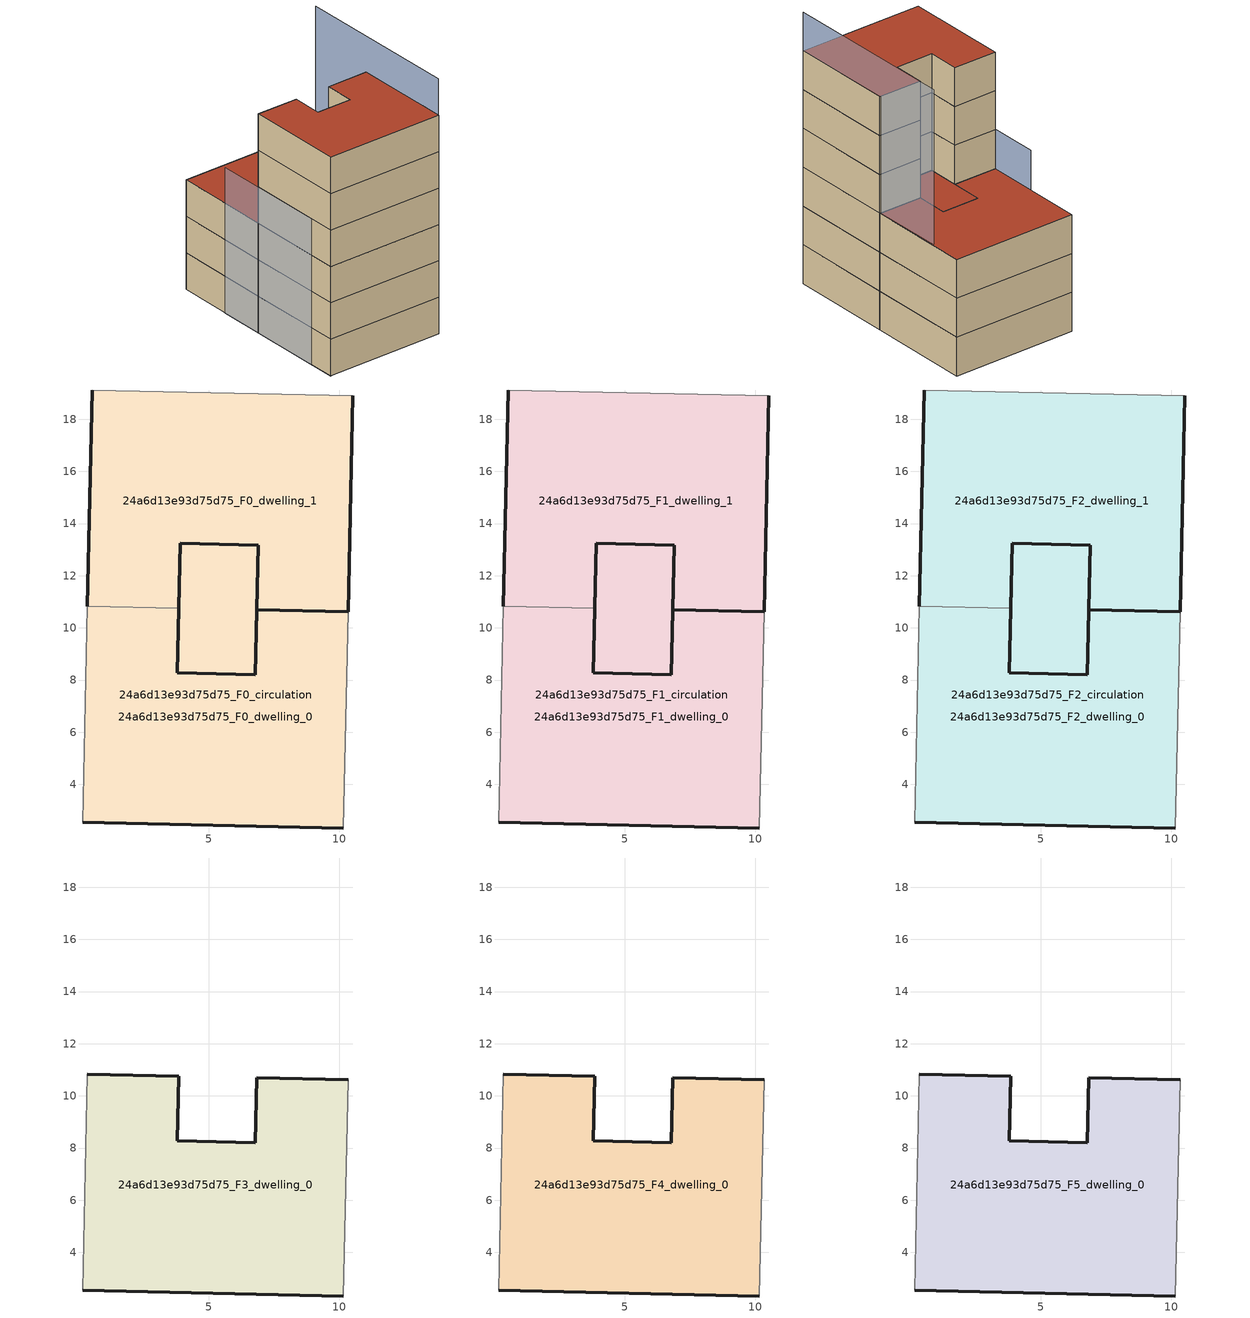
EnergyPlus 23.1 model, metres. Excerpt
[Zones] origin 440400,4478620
24a6d13e93d75d75_F0_dwelling_0
 floor ground (EU_floor_Construction): 6.89,13.18 6.78,8.2 3.78,8.27 3.84,10.76 3.89,13.24 z0; 10.33,10.61 10.15,2.33 0.16,2.55 0.34,10.83 3.84,10.76 3.78,8.27 6.78,8.2 6.84,10.69 z0
 wall outside (EU_wall_Construction): 0.16,2.55 10.15,2.33 / 10.33,10.61 6.84,10.69 6.78,8.2 3.78,8.27 3.84,10.76 z0:3
 wall adiabatic (EU_wall_Construction): 10.15,2.33 10.33,10.61 / 0.34,10.83 0.16,2.55 z0:3
 wall to 24a6d13e93d75d75_F0_dwelling_1 (EU_wall_Construction): 3.84,10.76 0.34,10.83 z0:3
24a6d13e93d75d75_F0_dwelling_1
 floor ground (EU_floor_Construction): 6.89,13.18 6.78,8.2 3.78,8.27 3.84,10.76 3.89,13.24 z0; 10.51,18.9 10.33,10.61 6.84,10.69 6.89,13.18 3.89,13.24 3.84,10.76 0.34,10.83 0.52,19.12 z0
 wall outside (EU_wall_Construction): 0.52,19.12 0.34,10.83 / 3.84,10.76 3.89,13.24 6.89,13.18 6.84,10.69 10.33,10.61 10.51,18.9 z0:3
 wall adiabatic (EU_wall_Construction): 10.51,18.9 0.52,19.12 z0:3
24a6d13e93d75d75_F0_circulation
 floor ground (EU_floor_Construction): 6.89,13.18 6.78,8.2 3.78,8.27 3.84,10.76 3.89,13.24 z0; 10.33,10.61 10.15,2.33 0.16,2.55 0.34,10.83 3.84,10.76 3.78,8.27 6.78,8.2 6.84,10.69 z0; 10.51,18.9 10.33,10.61 6.84,10.69 6.89,13.18 3.89,13.24 3.84,10.76 0.34,10.83 0.52,19.12 z0
 wall outside (EU_wall_Construction): 6.89,13.18 3.89,13.24 3.78,8.27 6.78,8.2 6.89,13.18 z0:3
24a6d13e93d75d75_F1_dwelling_0
 floor outside (EU_floor_Construction): 10.33,10.61 10.15,2.33 0.16,2.55 0.34,10.83 3.84,10.76 3.78,8.27 6.78,8.2 6.84,10.69 z3; 6.89,13.18 6.78,8.2 3.78,8.27 3.84,10.76 3.89,13.24 z3
 wall outside (EU_wall_Construction): 0.16,2.55 10.15,2.33 / 10.33,10.61 6.84,10.69 6.78,8.2 3.78,8.27 3.84,10.76 z3:6
 wall adiabatic (EU_wall_Construction): 10.15,2.33 10.33,10.61 / 0.34,10.83 0.16,2.55 z3:6
 wall to 24a6d13e93d75d75_F1_dwelling_1 (EU_wall_Construction): 3.84,10.76 0.34,10.83 z3:6
24a6d13e93d75d75_F1_dwelling_1
 floor to 24a6d13e93d75d75_F0_dwelling_1 (EU_floor_Construction): 10.51,18.9 10.33,10.61 6.84,10.69 6.89,13.18 3.89,13.24 3.84,10.76 0.34,10.83 0.52,19.12 z3; 6.89,13.18 6.84,10.69 6.78,8.2 3.78,8.27 3.84,10.76 3.89,13.24 z3
 wall outside (EU_wall_Construction): 0.52,19.12 0.34,10.83 / 3.84,10.76 3.89,13.24 6.89,13.18 6.84,10.69 10.33,10.61 10.51,18.9 z3:6
 wall adiabatic (EU_wall_Construction): 10.51,18.9 0.52,19.12 z3:6
24a6d13e93d75d75_F1_circulation
 floor outside (EU_floor_Construction): 10.51,18.9 10.33,10.61 6.84,10.69 6.89,13.18 3.89,13.24 3.84,10.76 0.34,10.83 0.52,19.12 z3
 floor to 24a6d13e93d75d75_F0_circulation (EU_floor_Construction): 6.89,13.18 6.78,8.2 3.78,8.27 3.84,10.76 3.89,13.24 z3; 10.33,10.61 10.15,2.33 0.16,2.55 0.34,10.83 3.84,10.76 3.78,8.27 6.78,8.2 6.84,10.69 z3
 wall outside (EU_wall_Construction): 6.89,13.18 3.89,13.24 3.78,8.27 6.78,8.2 6.89,13.18 z3:6
24a6d13e93d75d75_F2_dwelling_0
 floor outside (EU_floor_Construction): 10.33,10.61 10.15,2.33 0.16,2.55 0.34,10.83 3.84,10.76 3.78,8.27 6.78,8.2 6.84,10.69 z6; 6.89,13.18 6.78,8.2 3.78,8.27 3.84,10.76 3.89,13.24 z6
 wall outside (EU_wall_Construction): 0.16,2.55 10.15,2.33 / 10.33,10.61 6.84,10.69 6.78,8.2 3.78,8.27 3.84,10.76 z6:9
 wall adiabatic (EU_wall_Construction): 10.15,2.33 10.33,10.61 / 0.34,10.83 0.16,2.55 z6:9
 wall to 24a6d13e93d75d75_F2_dwelling_1 (EU_wall_Construction): 3.84,10.76 0.34,10.83 z6:9
 roof outside (EU_floor_Construction): 6.78,8.2 6.89,13.18 3.89,13.24 3.84,10.76 3.78,8.27 z9
24a6d13e93d75d75_F2_dwelling_1
 floor to 24a6d13e93d75d75_F1_dwelling_1 (EU_floor_Construction): 10.51,18.9 10.33,10.61 6.84,10.69 6.89,13.18 3.89,13.24 3.84,10.76 0.34,10.83 0.52,19.12 z6; 6.89,13.18 6.84,10.69 6.78,8.2 3.78,8.27 3.84,10.76 3.89,13.24 z6
 wall outside (EU_wall_Construction): 0.52,19.12 0.34,10.83 / 3.84,10.76 3.89,13.24 6.89,13.18 6.84,10.69 10.33,10.61 10.51,18.9 z6:9
 wall adiabatic (EU_wall_Construction): 10.51,18.9 0.52,19.12 z6:9
 roof outside (EU_roof_Construction): 6.78,8.2 6.89,13.18 3.89,13.24 3.84,10.76 3.78,8.27 z9; 10.33,10.61 10.51,18.9 0.52,19.12 0.34,10.83 3.84,10.76 3.89,13.24 6.89,13.18 6.84,10.69 z9
24a6d13e93d75d75_F2_circulation
 floor outside (EU_floor_Construction): 10.51,18.9 10.33,10.61 6.84,10.69 6.89,13.18 3.89,13.24 3.84,10.76 0.34,10.83 0.52,19.12 z6
 floor to 24a6d13e93d75d75_F1_circulation (EU_floor_Construction): 6.89,13.18 6.78,8.2 3.78,8.27 3.84,10.76 3.89,13.24 z6; 10.33,10.61 10.15,2.33 0.16,2.55 0.34,10.83 3.84,10.76 3.78,8.27 6.78,8.2 6.84,10.69 z6
 wall outside (EU_wall_Construction): 6.89,13.18 3.89,13.24 3.78,8.27 6.78,8.2 6.89,13.18 z6:9
 roof outside (EU_roof_Construction): 10.15,2.33 10.33,10.61 6.84,10.69 6.78,8.2 3.78,8.27 3.84,10.76 0.34,10.83 0.16,2.55 z9; 6.78,8.2 6.89,13.18 3.89,13.24 3.84,10.76 3.78,8.27 z9; 10.33,10.61 10.51,18.9 0.52,19.12 0.34,10.83 3.84,10.76 3.89,13.24 6.89,13.18 6.84,10.69 z9
24a6d13e93d75d75_F3_dwelling_0
 floor to 24a6d13e93d75d75_F2_dwelling_0 (EU_floor_Construction): 10.33,10.61 10.15,2.33 0.16,2.55 0.34,10.83 3.84,10.76 3.78,8.27 6.78,8.2 6.84,10.69 z9
 wall outside (EU_wall_Construction): 10.33,10.61 6.84,10.69 6.78,8.2 3.78,8.27 3.84,10.76 0.34,10.83 / 0.16,2.55 10.15,2.33 z9:12
 wall adiabatic (EU_wall_Construction): 10.15,2.33 10.33,10.61 / 0.34,10.83 0.16,2.55 z9:12
24a6d13e93d75d75_F4_dwelling_0
 floor to 24a6d13e93d75d75_F3_dwelling_0 (EU_floor_Construction): 10.33,10.61 10.15,2.33 0.16,2.55 0.34,10.83 3.84,10.76 3.78,8.27 6.78,8.2 6.84,10.69 z12
 wall outside (EU_wall_Construction): 10.33,10.61 6.84,10.69 6.78,8.2 3.78,8.27 3.84,10.76 0.34,10.83 / 0.16,2.55 10.15,2.33 z12:15
 wall adiabatic (EU_wall_Construction): 10.15,2.33 10.33,10.61 / 0.34,10.83 0.16,2.55 z12:15
24a6d13e93d75d75_F5_dwelling_0
 floor to 24a6d13e93d75d75_F4_dwelling_0 (EU_floor_Construction): 10.33,10.61 10.15,2.33 0.16,2.55 0.34,10.83 3.84,10.76 3.78,8.27 6.78,8.2 6.84,10.69 z15
 wall outside (EU_wall_Construction): 10.33,10.61 6.84,10.69 6.78,8.2 3.78,8.27 3.84,10.76 0.34,10.83 / 0.16,2.55 10.15,2.33 z15:18
 wall adiabatic (EU_wall_Construction): 10.15,2.33 10.33,10.61 / 0.34,10.83 0.16,2.55 z15:18
 roof outside (EU_roof_Construction): 10.15,2.33 10.33,10.61 6.84,10.69 6.78,8.2 3.78,8.27 3.84,10.76 0.34,10.83 0.16,2.55 z18
shading: 0.35,14.58 0.15,2.52 z0:12; 10.17,2.36 10.37,16.33 z0:21
[Building]
EU S2 Campaign: North Axis=0; Terrain=City; Solar Distribution=FullExterior
[Site:Location]
Madrid: Latitude=40.5; Longitude=-3.5; Time Zone=1; Elevation=609
[SizingPeriod:WeatherFileDays]
AnnualSizingPeriod: Begin Month=1; Begin Day of Month=1; End Month=12; End Day of Month=31; Day of Week for Start Day=Monday; Use Weather File Daylight Saving Period=No; Use Weather File Rain and Snow Indicators=No
[MATERIAL]
EU_InternalMass_Material: Roughness=MediumRough; Thickness=0.1; Conductivity=1; Density=1800; Specific Heat=900; Thermal Absorptance=0.9; Solar Absorptance=0.7; Visible Absorptance=0.7
[MATERIAL:NOMASS] Roughness=MediumRough; Thermal Absorptance=0.9; Solar Absorptance=0.7; Visible Absorptance=0.7
Name | Thermal Resistance
EU_wall_NoMass | 0.459673
EU_roof_NoMass | 0.495815
EU_floor_NoMass | 0.788942
[CONSTRUCTION]
EU_wall_Construction: EU_wall_NoMass
EU_roof_Construction: EU_roof_NoMass
EU_floor_Construction: EU_floor_NoMass
EU_InternalMass_Construction: EU_InternalMass_Material
[ZONE] Type=1; Multiplier=1; Ceiling Height=autocalculate; Floor Area=autocalculate; Part of Total Floor Area=Yes
Name | Volume
24a6d13e93d75d75_F0_dwelling_0; 24a6d13e93d75d75_F1_dwelling_0; 24a6d13e93d75d75_F2_dwelling_0; 24a6d13e93d75d75_F0_dwelling_1; 24a6d13e93d75d75_F1_dwelling_1; 24a6d13e93d75d75_F2_dwelling_1 | 270.958
24a6d13e93d75d75_F3_dwelling_0; 24a6d13e93d75d75_F4_dwelling_0; 24a6d13e93d75d75_F5_dwelling_0 | 226.213
24a6d13e93d75d75_F0_circulation; 24a6d13e93d75d75_F1_circulation; 24a6d13e93d75d75_F2_circulation | 497.171
[INTERNALMASS] Construction=EU_InternalMass_Construction
Name | Zone or ZoneList | Surface Area
24a6d13e93d75d75_F0_dwelling_0_EU_InternalMass | 24a6d13e93d75d75_F0_dwelling_0 | 75.4042
24a6d13e93d75d75_F0_dwelling_1_EU_InternalMass | 24a6d13e93d75d75_F0_dwelling_1 | 75.4042
24a6d13e93d75d75_F1_dwelling_0_EU_InternalMass | 24a6d13e93d75d75_F1_dwelling_0 | 75.4042
24a6d13e93d75d75_F1_dwelling_1_EU_InternalMass | 24a6d13e93d75d75_F1_dwelling_1 | 75.4042
24a6d13e93d75d75_F2_dwelling_0_EU_InternalMass | 24a6d13e93d75d75_F2_dwelling_0 | 75.4042
24a6d13e93d75d75_F2_dwelling_1_EU_InternalMass | 24a6d13e93d75d75_F2_dwelling_1 | 75.4042
24a6d13e93d75d75_F3_dwelling_0_EU_InternalMass | 24a6d13e93d75d75_F3_dwelling_0 | 165.632
24a6d13e93d75d75_F4_dwelling_0_EU_InternalMass | 24a6d13e93d75d75_F4_dwelling_0 | 165.632
24a6d13e93d75d75_F5_dwelling_0_EU_InternalMass | 24a6d13e93d75d75_F5_dwelling_0 | 165.632
[OTHEREQUIPMENT] Fuel Type=Electricity; Design Level Calculation Method=Watts/Area; Power per Zone Floor Area=1; Fraction Latent=0; Fraction Radiant=0; Fraction Lost=0; Carbon Dioxide Generation Rate=0; EndUse Subcategory=EU_Step8_InternalGains
Name | Zone or ZoneList or Space or SpaceList | Schedule
EU_Step8_InternalGain_24a6d13e93d75d75_F0_dwelling_0_f000 | 24a6d13e93d75d75_F0_dwelling_0 | EU_Step8_GainSchedule_24a6d13e93d75d75_F0_dwelling_0_f000
EU_Step8_InternalGain_24a6d13e93d75d75_F0_dwelling_1_f000 | 24a6d13e93d75d75_F0_dwelling_1 | EU_Step8_GainSchedule_24a6d13e93d75d75_F0_dwelling_1_f000
EU_Step8_InternalGain_24a6d13e93d75d75_F1_dwelling_0_f000 | 24a6d13e93d75d75_F1_dwelling_0 | EU_Step8_GainSchedule_24a6d13e93d75d75_F1_dwelling_0_f000
EU_Step8_InternalGain_24a6d13e93d75d75_F1_dwelling_1_f000 | 24a6d13e93d75d75_F1_dwelling_1 | EU_Step8_GainSchedule_24a6d13e93d75d75_F1_dwelling_1_f000
EU_Step8_InternalGain_24a6d13e93d75d75_F2_dwelling_0_f000 | 24a6d13e93d75d75_F2_dwelling_0 | EU_Step8_GainSchedule_24a6d13e93d75d75_F2_dwelling_0_f000
EU_Step8_InternalGain_24a6d13e93d75d75_F2_dwelling_1_f000 | 24a6d13e93d75d75_F2_dwelling_1 | EU_Step8_GainSchedule_24a6d13e93d75d75_F2_dwelling_1_f000
EU_Step8_InternalGain_24a6d13e93d75d75_F3_dwelling_0_f000 | 24a6d13e93d75d75_F3_dwelling_0 | EU_Step8_GainSchedule_24a6d13e93d75d75_F3_dwelling_0_f000
EU_Step8_InternalGain_24a6d13e93d75d75_F4_dwelling_0_f000 | 24a6d13e93d75d75_F4_dwelling_0 | EU_Step8_GainSchedule_24a6d13e93d75d75_F4_dwelling_0_f000
EU_Step8_InternalGain_24a6d13e93d75d75_F5_dwelling_0_f000 | 24a6d13e93d75d75_F5_dwelling_0 | EU_Step8_GainSchedule_24a6d13e93d75d75_F5_dwelling_0_f000
[ZONEINFILTRATION:DESIGNFLOWRATE] Schedule=EU_AlwaysOn; Design Flow Rate Calculation Method=Flow/Area; Flow Rate per Floor Area=0.0005; Constant Term Coefficient=1; Temperature Term Coefficient=0; Velocity Term Coefficient=0; Velocity Squared Term Coefficient=0
Name | Zone or ZoneList or Space or SpaceList
EU_Circulation_Infiltration_24a6d13e93d75d75_F0_circulation | 24a6d13e93d75d75_F0_circulation
EU_Circulation_Infiltration_24a6d13e93d75d75_F1_circulation | 24a6d13e93d75d75_F1_circulation
EU_Circulation_Infiltration_24a6d13e93d75d75_F2_circulation | 24a6d13e93d75d75_F2_circulation
[ZONEVENTILATION:DESIGNFLOWRATE] Schedule=EU_AlwaysOn; Design Flow Rate Calculation Method=AirChanges/Hour; Air Changes per Hour=0.719161; Ventilation Type=Natural; Fan Pressure Rise=0; Fan Total Efficiency=1; Constant Term Coefficient=1; Temperature Term Coefficient=0; Velocity Term Coefficient=0; Velocity Squared Term Coefficient=0; Minimum Indoor Temperature=-100; Maximum Indoor Temperature=100; Delta Temperature=-100; Minimum Outdoor Temperature=-100; Maximum Outdoor Temperature=100; Maximum Wind Speed=40
Name | Zone or ZoneList or Space or SpaceList
EU_ConstantAir_24a6d13e93d75d75_F0_dwelling_0 | 24a6d13e93d75d75_F0_dwelling_0
EU_ConstantAir_24a6d13e93d75d75_F0_dwelling_1 | 24a6d13e93d75d75_F0_dwelling_1
EU_ConstantAir_24a6d13e93d75d75_F1_dwelling_0 | 24a6d13e93d75d75_F1_dwelling_0
EU_ConstantAir_24a6d13e93d75d75_F1_dwelling_1 | 24a6d13e93d75d75_F1_dwelling_1
EU_ConstantAir_24a6d13e93d75d75_F2_dwelling_0 | 24a6d13e93d75d75_F2_dwelling_0
EU_ConstantAir_24a6d13e93d75d75_F2_dwelling_1 | 24a6d13e93d75d75_F2_dwelling_1
EU_ConstantAir_24a6d13e93d75d75_F3_dwelling_0 | 24a6d13e93d75d75_F3_dwelling_0
EU_ConstantAir_24a6d13e93d75d75_F4_dwelling_0 | 24a6d13e93d75d75_F4_dwelling_0
EU_ConstantAir_24a6d13e93d75d75_F5_dwelling_0 | 24a6d13e93d75d75_F5_dwelling_0
[HVACTEMPLATE:THERMOSTAT] Constant Heating Setpoint=20; Constant Cooling Setpoint=50
EU_HeatOnly_24a6d13e93d75d75_F0_dwelling_0; EU_HeatOnly_24a6d13e93d75d75_F0_dwelling_1; EU_HeatOnly_24a6d13e93d75d75_F1_dwelling_0; EU_HeatOnly_24a6d13e93d75d75_F1_dwelling_1; EU_HeatOnly_24a6d13e93d75d75_F2_dwelling_0; EU_HeatOnly_24a6d13e93d75d75_F2_dwelling_1; EU_HeatOnly_24a6d13e93d75d75_F3_dwelling_0; EU_HeatOnly_24a6d13e93d75d75_F4_dwelling_0; EU_HeatOnly_24a6d13e93d75d75_F5_dwelling_0
[HVACTEMPLATE:ZONE:IDEALLOADSAIRSYSTEM] System Availability Schedule=EU_AlwaysOn; Maximum Heating Supply Air Temperature=50; Minimum Cooling Supply Air Temperature=13; Maximum Heating Supply Air Humidity Ratio=0.0156; Minimum Cooling Supply Air Humidity Ratio=0.0077; Heating Limit=NoLimit; Cooling Limit=NoLimit; Heating Availability Schedule=EU_AlwaysOn; Cooling Availability Schedule=EU_CoolingOff; Dehumidification Control Type=ConstantSensibleHeatRatio; Cooling Sensible Heat Ratio=0.7; Dehumidification Setpoint=60; Humidification Control Type=None; Humidification Setpoint=30; Outdoor Air Method=None; Outdoor Air Flow Rate per Person=0.00944; Outdoor Air Flow Rate per Zone Floor Area=0; Outdoor Air Flow Rate per Zone=0; Demand Controlled Ventilation Type=None; Outdoor Air Economizer Type=NoEconomizer; Heat Recovery Type=None; Sensible Heat Recovery Effectiveness=0.7; Latent Heat Recovery Effectiveness=0.65
Name | Template Thermostat
24a6d13e93d75d75_F0_dwelling_0 | EU_HeatOnly_24a6d13e93d75d75_F0_dwelling_0
24a6d13e93d75d75_F0_dwelling_1 | EU_HeatOnly_24a6d13e93d75d75_F0_dwelling_1
24a6d13e93d75d75_F1_dwelling_0 | EU_HeatOnly_24a6d13e93d75d75_F1_dwelling_0
24a6d13e93d75d75_F1_dwelling_1 | EU_HeatOnly_24a6d13e93d75d75_F1_dwelling_1
24a6d13e93d75d75_F2_dwelling_0 | EU_HeatOnly_24a6d13e93d75d75_F2_dwelling_0
24a6d13e93d75d75_F2_dwelling_1 | EU_HeatOnly_24a6d13e93d75d75_F2_dwelling_1
24a6d13e93d75d75_F3_dwelling_0 | EU_HeatOnly_24a6d13e93d75d75_F3_dwelling_0
24a6d13e93d75d75_F4_dwelling_0 | EU_HeatOnly_24a6d13e93d75d75_F4_dwelling_0
24a6d13e93d75d75_F5_dwelling_0 | EU_HeatOnly_24a6d13e93d75d75_F5_dwelling_0
[SIZING:ZONE] Zone Cooling Design Supply Air Temperature Input Method=SupplyAirTemperature; Zone Cooling Design Supply Air Temperature=13; Zone Heating Design Supply Air Temperature Input Method=SupplyAirTemperature; Zone Heating Design Supply Air Temperature=50; Zone Cooling Design Supply Air Humidity Ratio=0.008; Zone Heating Design Supply Air Humidity Ratio=0.008; Cooling Design Air Flow Method=DesignDay; Cooling Design Air Flow Rate=0; Cooling Minimum Air Flow per Zone Floor Area=0.000762; Cooling Minimum Air Flow=0; Cooling Minimum Air Flow Fraction=0.2; Heating Design Air Flow Method=DesignDay; Heating Design Air Flow Rate=0; Heating Maximum Air Flow per Zone Floor Area=0.002032; Heating Maximum Air Flow=0.141576; Heating Maximum Air Flow Fraction=0.3; Account for Dedicated Outdoor Air System=No; Dedicated Outdoor Air System Control Strategy=NeutralSupplyAir; Dedicated Outdoor Air Low Setpoint Temperature for Design=autosize; Dedicated Outdoor Air High Setpoint Temperature for Design=autosize; Zone Load Sizing Method=Sensible Load Only No Latent Load; Zone Latent Cooling Design Supply Air Humidity Ratio Input Method=HumidityRatioDifference; Zone Cooling Design Supply Air Humidity Ratio Difference=0.005; Zone Latent Heating Design Supply Air Humidity Ratio Input Method=HumidityRatioDifference; Zone Humidification Design Supply Air Humidity Ratio Difference=0.005
24a6d13e93d75d75_F0_dwelling_0; 24a6d13e93d75d75_F0_dwelling_1; 24a6d13e93d75d75_F1_dwelling_0; 24a6d13e93d75d75_F1_dwelling_1; 24a6d13e93d75d75_F2_dwelling_0; 24a6d13e93d75d75_F2_dwelling_1; 24a6d13e93d75d75_F3_dwelling_0; 24a6d13e93d75d75_F4_dwelling_0; 24a6d13e93d75d75_F5_dwelling_0
[SCHEDULE:CONSTANT]
Name | Hourly Value
EU_AlwaysOn | 1
EU_CoolingOff | 0
[SCHEDULE:FILE] Column Number=1; Rows to Skip at Top=0; Number of Hours of Data=8760; Column Separator=Comma; Interpolate to Timestep=No; Minutes per Item=60; Adjust Schedule for Daylight Savings=Yes
Name | File
EU_Step8_GainSchedule_24a6d13e93d75d75_F0_dwelling_0_f000 | ../../schedules/24a6d13e93d75d75/24a6d13e93d75d75_F0_dwelling_0_f000_gain.csv
EU_Step8_GainSchedule_24a6d13e93d75d75_F0_dwelling_1_f000 | ../../schedules/24a6d13e93d75d75/24a6d13e93d75d75_F0_dwelling_1_f000_gain.csv
EU_Step8_GainSchedule_24a6d13e93d75d75_F1_dwelling_0_f000 | ../../schedules/24a6d13e93d75d75/24a6d13e93d75d75_F1_dwelling_0_f000_gain.csv
EU_Step8_GainSchedule_24a6d13e93d75d75_F1_dwelling_1_f000 | ../../schedules/24a6d13e93d75d75/24a6d13e93d75d75_F1_dwelling_1_f000_gain.csv
EU_Step8_GainSchedule_24a6d13e93d75d75_F2_dwelling_0_f000 | ../../schedules/24a6d13e93d75d75/24a6d13e93d75d75_F2_dwelling_0_f000_gain.csv
EU_Step8_GainSchedule_24a6d13e93d75d75_F2_dwelling_1_f000 | ../../schedules/24a6d13e93d75d75/24a6d13e93d75d75_F2_dwelling_1_f000_gain.csv
EU_Step8_GainSchedule_24a6d13e93d75d75_F3_dwelling_0_f000 | ../../schedules/24a6d13e93d75d75/24a6d13e93d75d75_F3_dwelling_0_f000_gain.csv
EU_Step8_GainSchedule_24a6d13e93d75d75_F4_dwelling_0_f000 | ../../schedules/24a6d13e93d75d75/24a6d13e93d75d75_F4_dwelling_0_f000_gain.csv
EU_Step8_GainSchedule_24a6d13e93d75d75_F5_dwelling_0_f000 | ../../schedules/24a6d13e93d75d75/24a6d13e93d75d75_F5_dwelling_0_f000_gain.csv
